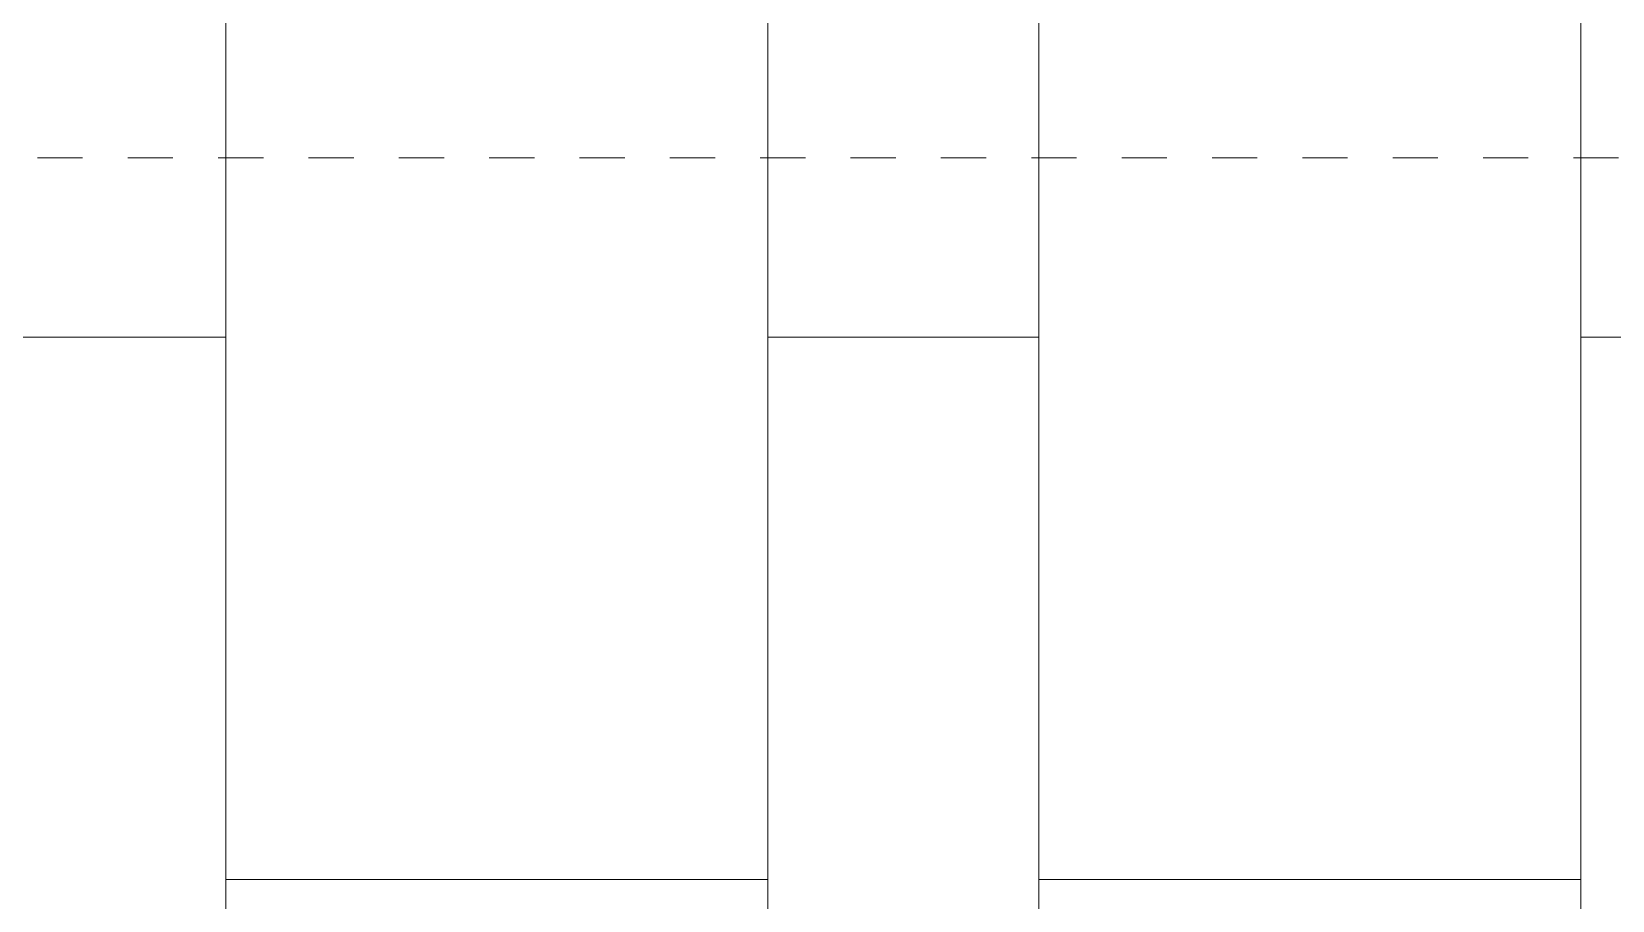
# Model space of a CAD drawing. Header units: metres. Extents: x -4613 to -4328, y -1 to 30.
# Drawn here: x -4570.543 to -4567.044, y 13.597 to 15.519 of the extents above; entities that cross this region are included whole.
import ezdxf

# ---------------------------------------------------------------- set-up
doc = ezdxf.new("R2010")
doc.units = ezdxf.units.M
doc.linetypes.add('AEC_Center', pattern=[0.024, 0.012, -0.004, 0.004, -0.004])
doc.layers.add('A-FLOR-LEVL', color=51, linetype='Continuous', lineweight=5)
doc.layers.add('A-WALL-PATT', color=111, linetype='Continuous', lineweight=5)

msp = doc.modelspace()

# ---------------------------------------------------------------- hatches: boundary and pattern name
at = {"layer": 'A-WALL-PATT'}
h = msp.add_hatch(dxfattribs=at)
h.set_pattern_fill('FP_2', color=256, style=0, pattern_type=2)
h.set_pattern_definition([(90, (-4536.517, 7.64), (-6, 4e-16), [1.2, -1.2]), (90, (-4535.317, 7.64), (-6, 4e-16), [1.2, -1.2]), (90, (-4534.117, 7.64), (-6, 4e-16), [1.2, -1.2]), (90, (-4535.317, 8.84), (-6, 4e-16), [1.2, -1.2]), (90, (-4534.117, 8.84), (-6, 4e-16), [1.2, -1.2]), (180, (-4535.317, 8.84), (-3e-16, -2.4), [1.2, -4.8]), (180, (-4534.117, 10.04), (-3e-16, -2.4), [1.2, -4.8]), (90, (-4534.117, 7.64), (-6, 4e-16), [1.2, -1.2]), (90, (-4532.917, 7.64), (-6, 4e-16), [1.2, -1.2]), (90, (-4532.317, 7.64), (-6, 4e-16), [1.2, -1.2]), (90, (-4532.917, 8.84), (-6, 4e-16), [1.2, -1.2]), (90, (-4532.317, 8.84), (-6, 4e-16), [1.2, -1.2]), (180, (-4532.917, 8.84), (-3e-16, -2.4), [1.2, -4.8]), (180, (-4532.317, 10.04), (-3e-16, -2.4), [0.6, -5.4]), (90, (-4537.117, 7.64), (-6, 4e-16), [1.2, -1.2]), (90, (-4536.517, 7.64), (-6, 4e-16), [1.2, -1.2]), (90, (-4537.117, 8.84), (-6, 4e-16), [1.2, -1.2]), (90, (-4536.517, 8.84), (-6, 4e-16), [1.2, -1.2]), (180, (-4537.117, 8.84), (-3e-16, -2.4), [1.2, -4.8]), (180, (-4536.517, 10.04), (-3e-16, -2.4), [0.6, -5.4]), (90, (-4536.517, 7.64), (-6, 4e-16), [1.2, -1.2]), (90, (-4538.317, 7.64), (-6, 4e-16), [1.2, -1.2])])
h.paths.add_polyline_path([(-4575.1846, 6.44), (-4558.408, 6.44), (-4553.0561, 7.64), (-4550.9566, 7.64), (-4550.9561, 7.7075), (-4541.4712, 7.7062), (-4541.4711, 7.64), (-4538.5136, 7.64), (-4538.5136, 15.5996), (-4538.5493, 15.6027), (-4538.5532, 15.5604), (-4558.305, 17.2884), (-4575.1846, 15.8117), (-4575.1846, 6.5667)])

# ---------------------------------------------------------------- linework, layer by layer
at = {"layer": 'A-FLOR-LEVL', "linetype": 'AEC_Center'}
msp.add_line((-4612.1304, 15.24), (-4477.3218, 15.24), dxfattribs=at)

doc.saveas('drawing.dxf')
